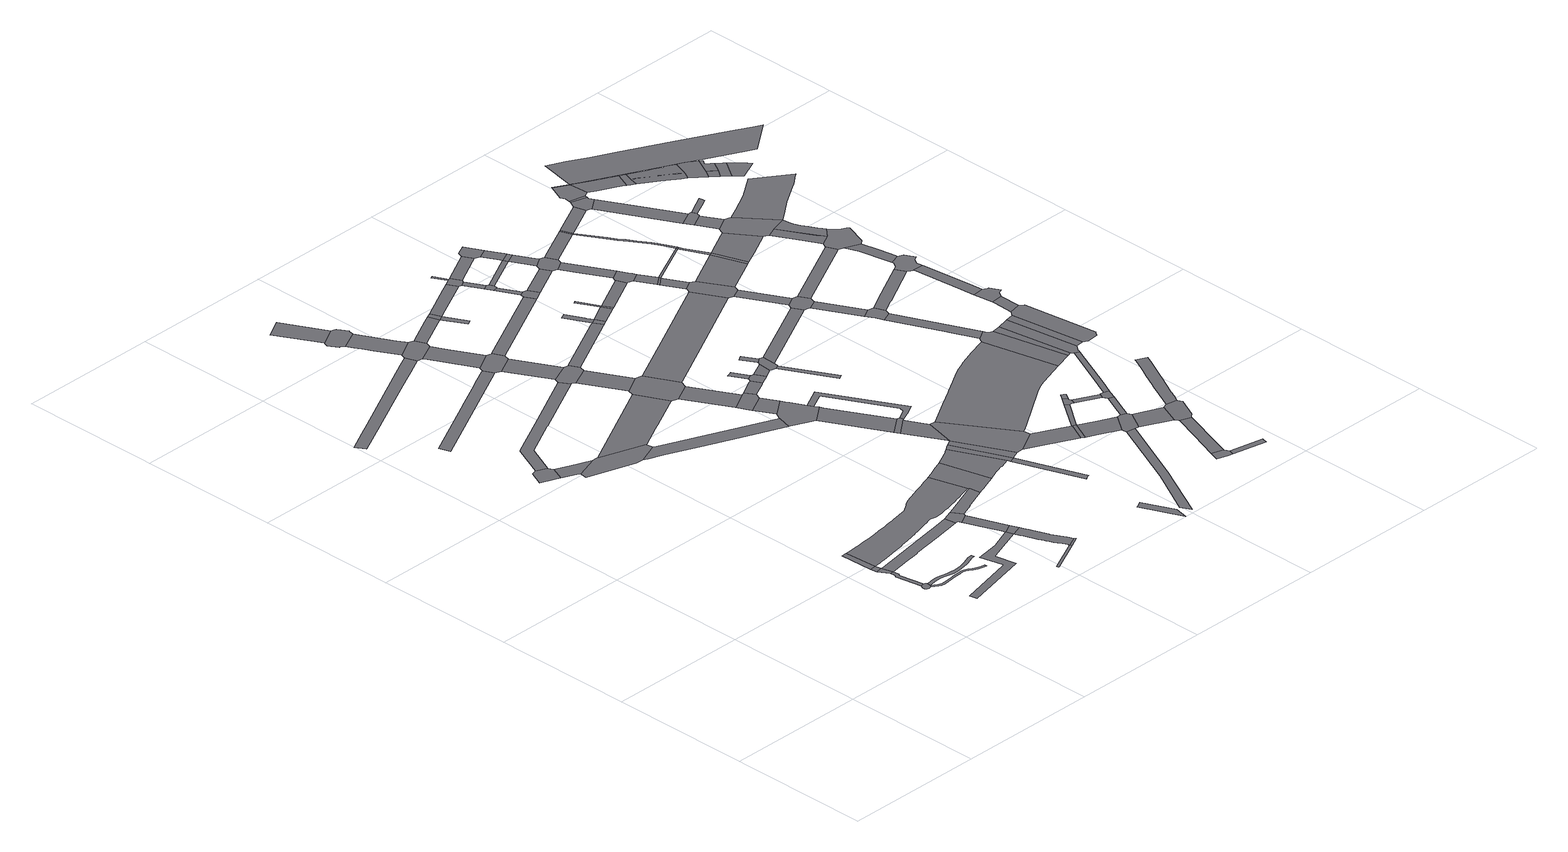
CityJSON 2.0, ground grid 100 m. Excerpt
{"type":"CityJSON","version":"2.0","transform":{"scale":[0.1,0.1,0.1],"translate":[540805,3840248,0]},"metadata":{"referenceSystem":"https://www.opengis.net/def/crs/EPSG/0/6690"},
"CityObjects":{
"road1":{"type":"Road","geometry":[{"type":"MultiSurface","lod":"1","boundaries":[[[0,1,2,3,4,5,6,7,8,9,10,11,12,13,14,15,16,17,18,19,20,21,22]]]}]},
"road2":{"type":"Road","attributes":{"RoadStructureAttribute.sectionType":"1"},"geometry":[{"type":"MultiSurface","lod":"1","boundaries":[[[23,24,25,26,27,28,5,4]]]}]},
"road3":{"type":"Road","geometry":[{"type":"MultiSurface","lod":"1","boundaries":[[[29,30,26,25]]]}]},
"road4":{"type":"Road","attributes":{"RoadStructureAttribute.sectionType":"1"},"geometry":[{"type":"MultiSurface","lod":"1","boundaries":[[[31,32,33,30,29]]]}]},
"road5":{"type":"Road","geometry":[{"type":"MultiSurface","lod":"1","boundaries":[[[34,35,32,31]]]}]},
"road6":{"type":"Road","geometry":[{"type":"MultiSurface","lod":"1","boundaries":[[[36,37,38,39,40,41,42,43,44,45]]]}]},
"road7":{"type":"Road","attributes":{"RoadStructureAttribute.sectionType":"1"},"geometry":[{"type":"MultiSurface","lod":"1","boundaries":[[[46,47,48,49,50,51,52,53,54,55,56,57,58,59,60,61,62,63,64,65,66,67,68,69,70,71,72,73,21,20]]]}]},
"road8":{"type":"Road","attributes":{"RoadStructureAttribute.sectionType":"1"},"geometry":[{"type":"MultiSurface","lod":"1","boundaries":[[[74,75,76,77,78,79,80,81,82,83,84,85,86,87,88,89,90,91,92,93,94,95,96,97,98,99,22,21]]]}]},
"road9":{"type":"Road","attributes":{"function":"3","RoadStructureAttribute.sectionType":"1"},"geometry":[{"type":"MultiSurface","lod":"1","boundaries":[[[100,42,41,101,102,103]]]}]},
"road10":{"type":"Road","attributes":{"RoadStructureAttribute.sectionType":"1"},"geometry":[{"type":"MultiSurface","lod":"1","boundaries":[[[104,105,106,107,108,109,110,111,112,113,114,115,116,117,118]]]}]},
"road11":{"type":"Road","attributes":{"RoadStructureAttribute.sectionType":"1"},"geometry":[{"type":"MultiSurface","lod":"1","boundaries":[[[119,120,121,122,123,124,29,25,125,126,127,128,129,130]]]}]},
"road12":{"type":"Road","attributes":{"RoadStructureAttribute.sectionType":"1"},"geometry":[{"type":"MultiSurface","lod":"1","boundaries":[[[131,132,133,134,135,136,137,138,139,140,141]]]}]},
"road13":{"type":"Road","geometry":[{"type":"MultiSurface","lod":"1","boundaries":[[[142,103,102,143,144,145,146,147,148,149]]]}]},
"road14":{"type":"Road","attributes":{"RoadStructureAttribute.sectionType":"1"},"geometry":[{"type":"MultiSurface","lod":"1","boundaries":[[[150,151,152,153,154,155,156,157,158,159]]]}]},
"road15":{"type":"Road","attributes":{"RoadStructureAttribute.sectionType":"1"},"geometry":[{"type":"MultiSurface","lod":"1","boundaries":[[[160,161,162,163,164,165,36,45,166,167,168,169]]]}]},
"road16":{"type":"Road","attributes":{"RoadStructureAttribute.sectionType":"1"},"geometry":[{"type":"MultiSurface","lod":"1","boundaries":[[[170,171,172,173,174,175,176,177,178,179,180,181,182,183,184,185,186,187,188,189,190,191,192,193,194,195,196,197,198,199,200,201,202,203,204,205,206,207,34,31,208,209,210,211,212,213,214,215,216,217,218,219,220,221,222,223,224,225,226,227,228,229,230,231,232,233,234,235,236,237,238,239,240,241,242,243,244,245,246,247,248,249,250,251,252,253,254,255,256,257,258,259,260,261,262]]]}]},
"road17":{"type":"Road","attributes":{"RoadStructureAttribute.sectionType":"1"},"geometry":[{"type":"MultiSurface","lod":"1","boundaries":[[[263,264,265,266,267]]]}]},
"road18":{"type":"Road","geometry":[{"type":"MultiSurface","lod":"1","boundaries":[[[268,119,130,269,270,271,272]]]}]},
"road19":{"type":"Road","attributes":{"RoadStructureAttribute.sectionType":"1"},"geometry":[{"type":"MultiSurface","lod":"1","boundaries":[[[273,271,270,274,275,276,131,277]]]}]},
"road20":{"type":"Road","attributes":{"function":"3","RoadStructureAttribute.sectionType":"1"},"geometry":[{"type":"MultiSurface","lod":"1","boundaries":[[[278,149,148,279,280,281]]]}]},
"road21":{"type":"Road","geometry":[{"type":"MultiSurface","lod":"1","boundaries":[[[277,131,141,282]]]}]},
"road22":{"type":"Road","attributes":{"RoadStructureAttribute.sectionType":"1"},"geometry":[{"type":"MultiSurface","lod":"1","boundaries":[[[283,284,285,286,287,288,282,141,289,290,291,292,293,294,295,296,297,298,299,300,301,263,302]]]}]},
"road23":{"type":"Road","geometry":[{"type":"MultiSurface","lod":"1","boundaries":[[[302,263,267,303]]]}]},
"road24":{"type":"Road","attributes":{"RoadStructureAttribute.sectionType":"1"},"geometry":[{"type":"MultiSurface","lod":"1","boundaries":[[[304,305,306,307]]]}]},
"road25":{"type":"Road","attributes":{"RoadStructureAttribute.sectionType":"1"},"geometry":[{"type":"MultiSurface","lod":"1","boundaries":[[[308,146,145,309,310,311,312,313,314]]]}]},
"road26":{"type":"Road","geometry":[{"type":"MultiSurface","lod":"1","boundaries":[[[315,316,307,306,317,318,319,320,321,322,323,324,325,326,327,328]]]}]},
"road27":{"type":"Road","attributes":{"RoadStructureAttribute.sectionType":"1"},"geometry":[{"type":"MultiSurface","lod":"1","boundaries":[[[329,330,331,324,323,332,333,334,335,336]]]}]},
"road28":{"type":"Road","attributes":{"RoadStructureAttribute.sectionType":"1"},"geometry":[{"type":"MultiSurface","lod":"1","boundaries":[[[337,338,339,340,341,342,268,272,343,344,345,346,347]]]}]},
"road29":{"type":"Road","geometry":[{"type":"MultiSurface","lod":"1","boundaries":[[[336,335,348,104,118,349,350,351,352,353]]]}]},
"road30":{"type":"Road","attributes":{"RoadStructureAttribute.sectionType":"1"},"geometry":[{"type":"MultiSurface","lod":"1","boundaries":[[[354,350,349,355,356,357,358,359]]]}]},
"road31":{"type":"Road","geometry":[{"type":"MultiSurface","lod":"1","boundaries":[[[360,359,358,150,159,361,362,363,364,365]]]}]},
"road32":{"type":"Road","attributes":{"RoadStructureAttribute.sectionType":"1"},"geometry":[{"type":"MultiSurface","lod":"1","boundaries":[[[362,361,366,367]]]}]},
"road33":{"type":"Road","geometry":[{"type":"MultiSurface","lod":"1","boundaries":[[[368,367,366,369,160,169,370,371,372,373,374,375]]]}]},
"road34":{"type":"Road","geometry":[{"type":"MultiSurface","lod":"1","boundaries":[[[376,377,378,379,170,262,380,337,347,381,382,383,384,385]]]}]},
"road35":{"type":"Road","attributes":{"RoadStructureAttribute.sectionType":"1"},"geometry":[{"type":"MultiSurface","lod":"1","boundaries":[[[372,371,386,387]]]}]},
"road36":{"type":"Road","attributes":{"RoadStructureAttribute.sectionType":"1"},"geometry":[{"type":"MultiSurface","lod":"1","boundaries":[[[388,389,390,353,352,391,392]]]}]},
"road37":{"type":"Road","geometry":[{"type":"MultiSurface","lod":"1","boundaries":[[[387,386,278,281,393,394,395,396,397,398]]]}]},
"road38":{"type":"Road","attributes":{"RoadStructureAttribute.sectionType":"1"},"geometry":[{"type":"MultiSurface","lod":"1","boundaries":[[[396,395,399,400]]]}]},
"road39":{"type":"Road","geometry":[{"type":"MultiSurface","lod":"1","boundaries":[[[401,402,400,399,403,404,405,406]]]}]},
"road40":{"type":"Road","geometry":[{"type":"MultiSurface","lod":"1","boundaries":[[[407,388,392,408]]]}]},
"road41":{"type":"Road","attributes":{"RoadStructureAttribute.sectionType":"1"},"geometry":[{"type":"MultiSurface","lod":"1","boundaries":[[[405,404,409,410]]]}]},
"road42":{"type":"Road","attributes":{"RoadStructureAttribute.sectionType":"1"},"geometry":[{"type":"MultiSurface","lod":"1","boundaries":[[[411,412,413,414,415,416,417,418,376,385,419,420,421,422,423,424,425]]]}]},
"road43":{"type":"Road","geometry":[{"type":"MultiSurface","lod":"1","boundaries":[[[426,427,410,409,428,314,313,429,430,431,432,433,434,435,436]]]}]},
"road44":{"type":"Road","geometry":[{"type":"MultiSurface","lod":"1","boundaries":[[[437,438,439,408,392]]]}]},
"road45":{"type":"Road","attributes":{"RoadStructureAttribute.sectionType":"1"},"geometry":[{"type":"MultiSurface","lod":"1","boundaries":[[[440,441,442,443,444]]]}]},
"road46":{"type":"Road","attributes":{"RoadStructureAttribute.sectionType":"1"},"geometry":[{"type":"MultiSurface","lod":"1","boundaries":[[[445,446,447,448,449,411,425,450,451]]]}]},
"road47":{"type":"Road","attributes":{"RoadStructureAttribute.sectionType":"1"},"geometry":[{"type":"MultiSurface","lod":"1","boundaries":[[[452,433,432,453,454]]]}]},
"road48":{"type":"Road","attributes":{"RoadStructureAttribute.sectionType":"1"},"geometry":[{"type":"MultiSurface","lod":"1","boundaries":[[[455,365,364,456]]]}]},
"road49":{"type":"Road","attributes":{"RoadStructureAttribute.sectionType":"1"},"geometry":[{"type":"MultiSurface","lod":"1","boundaries":[[[457,458,459,375,374,460,461,462]]]}]},
"road50":{"type":"Road","attributes":{"RoadStructureAttribute.sectionType":"1"},"geometry":[{"type":"MultiSurface","lod":"1","boundaries":[[[463,464,465,466,467,451,450]]]}]},
"road51":{"type":"Road","attributes":{"RoadStructureAttribute.sectionType":"1"},"geometry":[{"type":"MultiSurface","lod":"1","boundaries":[[[468,469,470,401,406,471,472,473]]]}]},
"road52":{"type":"Road","attributes":{"RoadStructureAttribute.sectionType":"1"},"geometry":[{"type":"MultiSurface","lod":"1","boundaries":[[[474,475,476,477,478,479]]]}]},
"road53":{"type":"Road","geometry":[{"type":"MultiSurface","lod":"1","boundaries":[[[478,480,481,482,483,445,451,484,485]]]}]},
"road54":{"type":"Road","geometry":[{"type":"MultiSurface","lod":"1","boundaries":[[[454,453,476,475,486,487]]]}]},
"road55":{"type":"Road","attributes":{"RoadStructureAttribute.sectionType":"1"},"geometry":[{"type":"MultiSurface","lod":"1","boundaries":[[[488,489,407,408,490,491]]]}]},
"road56":{"type":"Road","geometry":[{"type":"MultiSurface","lod":"1","boundaries":[[[492,493,494,495,496,497]]]}]},
"road57":{"type":"Road","attributes":{"RoadStructureAttribute.sectionType":"1"},"geometry":[{"type":"MultiSurface","lod":"1","boundaries":[[[498,499,500,501,502,436,435,503,504,505,487,486]]]}]},
"road58":{"type":"Road","geometry":[{"type":"MultiSurface","lod":"1","boundaries":[[[506,497,496,507,468,473,508,509]]]}]},
"road59":{"type":"Road","geometry":[{"type":"MultiSurface","lod":"1","boundaries":[[[510,479,478,485,511,512,513,514]]]}]},
"road60":{"type":"Road","attributes":{"RoadStructureAttribute.sectionType":"1"},"geometry":[{"type":"MultiSurface","lod":"1","boundaries":[[[515,509,508,516]]]}]},
"road61":{"type":"Road","attributes":{"RoadStructureAttribute.sectionType":"1"},"geometry":[{"type":"MultiSurface","lod":"1","boundaries":[[[517,518,519,520,521,522,457,523]]]}]},
"road62":{"type":"Road","geometry":[{"type":"MultiSurface","lod":"1","boundaries":[[[523,457,462,524]]]}]},
"road63":{"type":"Road","geometry":[{"type":"MultiSurface","lod":"1","boundaries":[[[525,526,527,488,491,528,529,530]]]}]},
"road64":{"type":"Road","geometry":[{"type":"MultiSurface","lod":"1","boundaries":[[[531,532,533,527,526]]]}]},
"road65":{"type":"Road","attributes":{"RoadStructureAttribute.sectionType":"1"},"geometry":[{"type":"MultiSurface","lod":"1","boundaries":[[[529,528,534,535]]]}]},
"road66":{"type":"Road","geometry":[{"type":"MultiSurface","lod":"1","boundaries":[[[536,537,538,539,540,541]]]}]},
"road67":{"type":"Road","geometry":[{"type":"MultiSurface","lod":"1","boundaries":[[[542,541,540,515,516,543,544,545,546,547,548,549]]]}]},
"road68":{"type":"Road","attributes":{"RoadStructureAttribute.sectionType":"1"},"geometry":[{"type":"MultiSurface","lod":"1","boundaries":[[[550,551,552,553,554,555,556]]]}]},
"road69":{"type":"Road","attributes":{"RoadStructureAttribute.sectionType":"1"},"geometry":[{"type":"MultiSurface","lod":"1","boundaries":[[[557,512,511,558,559,560,561]]]}]},
"road70":{"type":"Road","geometry":[{"type":"MultiSurface","lod":"1","boundaries":[[[562,535,534,563,564,565,566,567,568,569]]]}]},
"road71":{"type":"Road","attributes":{"RoadStructureAttribute.sectionType":"1"},"geometry":[{"type":"MultiSurface","lod":"1","boundaries":[[[564,563,570,571]]]}]},
"road72":{"type":"Road","attributes":{"RoadStructureAttribute.sectionType":"1"},"geometry":[{"type":"MultiSurface","lod":"1","boundaries":[[[572,573,574,545,544]]]}]},
"road73":{"type":"Road","attributes":{"function":"3","RoadStructureAttribute.sectionType":"1"},"geometry":[{"type":"MultiSurface","lod":"1","boundaries":[[[575,576,577,398,397,578,579,580]]]}]},
"road74":{"type":"Road","attributes":{"RoadStructureAttribute.sectionType":"1"},"geometry":[{"type":"MultiSurface","lod":"1","boundaries":[[[581,523,524,582]]]}]},
"road75":{"type":"Road","geometry":[{"type":"MultiSurface","lod":"1","boundaries":[[[583,571,570,584,455,456,585,586]]]}]},
"road76":{"type":"Road","geometry":[{"type":"MultiSurface","lod":"1","boundaries":[[[587,588,589,590,581,591]]]}]},
"road77":{"type":"Road","attributes":{"RoadStructureAttribute.sectionType":"1"},"geometry":[{"type":"MultiSurface","lod":"1","boundaries":[[[592,525,530,593,594]]]}]},
"road78":{"type":"Road","geometry":[{"type":"MultiSurface","lod":"1","boundaries":[[[591,581,582,595]]]}]},
"road79":{"type":"Road","geometry":[{"type":"MultiSurface","lod":"1","boundaries":[[[596,561,560,597,598]]]}]},
"road80":{"type":"Road","attributes":{"RoadStructureAttribute.sectionType":"1"},"geometry":[{"type":"MultiSurface","lod":"1","boundaries":[[[599,569,568,600]]]}]},
"road81":{"type":"Road","attributes":{"RoadStructureAttribute.sectionType":"1"},"geometry":[{"type":"MultiSurface","lod":"1","boundaries":[[[601,586,585,602]]]}]},
"road82":{"type":"Road","attributes":{"RoadStructureAttribute.sectionType":"1"},"geometry":[{"type":"MultiSurface","lod":"1","boundaries":[[[603,604,598,597,605,606,607]]]}]},
"road83":{"type":"Road","attributes":{"RoadStructureAttribute.sectionType":"1"},"geometry":[{"type":"MultiSurface","lod":"1","boundaries":[[[608,609,591,595,610]]]}]},
"road84":{"type":"Road","attributes":{"RoadStructureAttribute.sectionType":"1"},"geometry":[{"type":"MultiSurface","lod":"1","boundaries":[[[611,596,598,612]]]}]},
"road85":{"type":"Road","geometry":[{"type":"MultiSurface","lod":"1","boundaries":[[[613,614,615,592,594,616,617]]]}]},
"road86":{"type":"Road","geometry":[{"type":"MultiSurface","lod":"1","boundaries":[[[618,619,620,621,622,623]]]}]},
"road87":{"type":"Road","attributes":{"RoadStructureAttribute.sectionType":"1"},"geometry":[{"type":"MultiSurface","lod":"1","boundaries":[[[624,625,626,627,628,629,630,631,632,633,634,635,636,514,513,637,638,639,640,641,642,643,644,645]]]}]},
"road88":{"type":"Road","attributes":{"RoadStructureAttribute.sectionType":"1"},"geometry":[{"type":"MultiSurface","lod":"1","boundaries":[[[646,549,548,647]]]}]},
"road89":{"type":"Road","attributes":{"RoadStructureAttribute.sectionType":"1"},"geometry":[{"type":"MultiSurface","lod":"1","boundaries":[[[648,649,617,616,650,651,599,652]]]}]},
"road90":{"type":"Road","geometry":[{"type":"MultiSurface","lod":"1","boundaries":[[[652,599,600,653]]]}]},
"road91":{"type":"Road","attributes":{"RoadStructureAttribute.sectionType":"1"},"geometry":[{"type":"MultiSurface","lod":"1","boundaries":[[[654,653,600,655,656,657,658]]]}]},
"road92":{"type":"Road","geometry":[{"type":"MultiSurface","lod":"1","boundaries":[[[659,607,606,660,550,556,661,662,663]]]}]},
"road93":{"type":"Road","geometry":[{"type":"MultiSurface","lod":"1","boundaries":[[[664,658,657,601,602,665,666,667,668,669]]]}]},
"road94":{"type":"Road","attributes":{"RoadStructureAttribute.sectionType":"1"},"geometry":[{"type":"MultiSurface","lod":"1","boundaries":[[[670,611,612,671,672,673,674,675,676]]]}]},
"road95":{"type":"Road","attributes":{"RoadStructureAttribute.sectionType":"1"},"geometry":[{"type":"MultiSurface","lod":"1","boundaries":[[[666,665,677,678,679]]]}]},
"road96":{"type":"Road","attributes":{"RoadStructureAttribute.sectionType":"1"},"geometry":[{"type":"MultiSurface","lod":"1","boundaries":[[[680,681,618,623,682,683]]]}]},
"road97":{"type":"Road","attributes":{"RoadStructureAttribute.sectionType":"1"},"geometry":[{"type":"MultiSurface","lod":"1","boundaries":[[[684,685,622,621]]]}]},
"road98":{"type":"Road","geometry":[{"type":"MultiSurface","lod":"1","boundaries":[[[686,687,688,670,676]]]}]},
"road99":{"type":"Road","geometry":[{"type":"MultiSurface","lod":"1","boundaries":[[[689,690,679,678,691,608,610,692,693,694]]]}]},
"road100":{"type":"Road","attributes":{"RoadStructureAttribute.sectionType":"1"},"geometry":[{"type":"MultiSurface","lod":"1","boundaries":[[[662,661,695,696]]]}]},
"road101":{"type":"Road","attributes":{"RoadStructureAttribute.sectionType":"1"},"geometry":[{"type":"MultiSurface","lod":"1","boundaries":[[[694,693,697,698]]]}]},
"road102":{"type":"Road","attributes":{"RoadStructureAttribute.sectionType":"1"},"geometry":[{"type":"MultiSurface","lod":"1","boundaries":[[[674,673,699,700]]]}]},
"road103":{"type":"Road","attributes":{"RoadStructureAttribute.sectionType":"1"},"geometry":[{"type":"MultiSurface","lod":"1","boundaries":[[[701,702,703,659,663,704,705,706,707]]]}]},
"road104":{"type":"Road","geometry":[{"type":"MultiSurface","lod":"1","boundaries":[[[698,697,708,709]]]}]},
"road105":{"type":"Road","attributes":{"RoadStructureAttribute.sectionType":"1"},"geometry":[{"type":"MultiSurface","lod":"1","boundaries":[[[710,709,708,711,712]]]}]},
"road106":{"type":"Road","geometry":[{"type":"MultiSurface","lod":"1","boundaries":[[[712,711,713,575,580,714,715,716,717,718,719]]]}]},
"road107":{"type":"Road","geometry":[{"type":"MultiSurface","lod":"1","boundaries":[[[720,721,700,699,722,701,707,723,724,725]]]}]},
"road108":{"type":"Road","attributes":{"RoadStructureAttribute.sectionType":"1"},"geometry":[{"type":"MultiSurface","lod":"1","boundaries":[[[726,727,669,668,728,729,730,731,732]]]}]},
"road109":{"type":"Road","geometry":[{"type":"MultiSurface","lod":"1","boundaries":[[[733,696,695,734,680,683,735,736,737,738,739]]]}]},
"road110":{"type":"Road","attributes":{"RoadStructureAttribute.sectionType":"1"},"geometry":[{"type":"MultiSurface","lod":"1","boundaries":[[[740,716,715,741,742]]]}]},
"road111":{"type":"Road","geometry":[{"type":"MultiSurface","lod":"1","boundaries":[[[743,742,741,744,745,646,647,746,747,748,749,750,751,752]]]}]},
"road112":{"type":"Road","attributes":{"RoadStructureAttribute.sectionType":"1"},"geometry":[{"type":"MultiSurface","lod":"1","boundaries":[[[753,698,709,754]]]}]},
"road113":{"type":"Road","attributes":{"RoadStructureAttribute.sectionType":"1"},"geometry":[{"type":"MultiSurface","lod":"1","boundaries":[[[749,748,755,756]]]}]},
"road114":{"type":"Road","geometry":[{"type":"MultiSurface","lod":"1","boundaries":[[[757,726,732,758]]]}]},
"road115":{"type":"Road","geometry":[{"type":"MultiSurface","lod":"1","boundaries":[[[759,756,755,760,761,762,763,764]]]}]},
"road116":{"type":"Road","attributes":{"RoadStructureAttribute.sectionType":"1"},"geometry":[{"type":"MultiSurface","lod":"1","boundaries":[[[765,766,725,724,767,768]]]}]},
"road117":{"type":"Road","attributes":{"function":"3","RoadStructureAttribute.sectionType":"1"},"geometry":[{"type":"MultiSurface","lod":"1","boundaries":[[[769,719,718,770]]]}]},
"road118":{"type":"Road","attributes":{"RoadStructureAttribute.sectionType":"1"},"geometry":[{"type":"MultiSurface","lod":"1","boundaries":[[[771,762,761,772,773,774,775]]]}]},
"road119":{"type":"Road","attributes":{"RoadStructureAttribute.sectionType":"1"},"geometry":[{"type":"MultiSurface","lod":"1","boundaries":[[[776,777,778,779,780,781,782,758,732,783,784,785,786,787,788,753,789]]]}]},
"road120":{"type":"Road","geometry":[{"type":"MultiSurface","lod":"1","boundaries":[[[790,791,792,775,774,793,624,645,794,795]]]}]},
"road121":{"type":"Road","attributes":{"RoadStructureAttribute.sectionType":"1"},"geometry":[{"type":"MultiSurface","lod":"1","boundaries":[[[796,797,798,799,800,801,802,803,804,805,806,733,739,807,808,809,810,811,812,813,814,815,816,817,818,819]]]}]},
"road122":{"type":"Road","attributes":{"RoadStructureAttribute.sectionType":"1"},"geometry":[{"type":"MultiSurface","lod":"1","boundaries":[[[820,757,758,821,822,823,824]]]}]},
"road123":{"type":"Road","geometry":[{"type":"MultiSurface","lod":"1","boundaries":[[[789,753,754,825]]]}]},
"road124":{"type":"Road","attributes":{"RoadStructureAttribute.sectionType":"1"},"geometry":[{"type":"MultiSurface","lod":"1","boundaries":[[[826,795,794,827]]]}]},
"road125":{"type":"Road","attributes":{"RoadStructureAttribute.sectionType":"1"},"geometry":[{"type":"MultiSurface","lod":"1","boundaries":[[[828,825,754,769,829]]]}]},
"road126":{"type":"Road","geometry":[{"type":"MultiSurface","lod":"1","boundaries":[[[829,769,770,830]]]}]},
"road127":{"type":"Road","geometry":[{"type":"MultiSurface","lod":"1","boundaries":[[[831,826,827,832,765,768,833,834,835,836]]]}]},
"road128":{"type":"Road","attributes":{"RoadStructureAttribute.sectionType":"1"},"geometry":[{"type":"MultiSurface","lod":"1","boundaries":[[[837,752,751,838]]]}]},
"road129":{"type":"Road","attributes":{"RoadStructureAttribute.sectionType":"1"},"geometry":[{"type":"MultiSurface","lod":"1","boundaries":[[[839,840,764,763,841,842,843]]]}]},
"road130":{"type":"Road","attributes":{"RoadStructureAttribute.sectionType":"1"},"geometry":[{"type":"MultiSurface","lod":"1","boundaries":[[[844,831,836,845]]]}]},
"road131":{"type":"Road","attributes":{"function":"3","RoadStructureAttribute.sectionType":"1"},"geometry":[{"type":"MultiSurface","lod":"1","boundaries":[[[846,847,848,849,829,830,850,851,852]]]}]},
"road132":{"type":"Road","geometry":[{"type":"MultiSurface","lod":"1","boundaries":[[[853,820,824,854,855,856,857,858]]]}]},
"road133":{"type":"Road","attributes":{"RoadStructureAttribute.sectionType":"1"},"geometry":[{"type":"MultiSurface","lod":"1","boundaries":[[[859,853,858,860]]]}]},
"road134":{"type":"Road","geometry":[{"type":"MultiSurface","lod":"1","boundaries":[[[861,862,863,864,844,845,865,866,867,868,869]]]}]},
"road135":{"type":"Road","geometry":[{"type":"MultiSurface","lod":"1","boundaries":[[[870,871,872,873,859,860,874,875,876]]]}]},
"road136":{"type":"Road","attributes":{"RoadStructureAttribute.sectionType":"1"},"geometry":[{"type":"MultiSurface","lod":"1","boundaries":[[[877,856,855,878,879,880]]]}]},
"road137":{"type":"Road","attributes":{"RoadStructureAttribute.sectionType":"1"},"geometry":[{"type":"MultiSurface","lod":"1","boundaries":[[[881,882,883,870,876,884,885]]]}]},
"road138":{"type":"Road","attributes":{"RoadStructureAttribute.sectionType":"1"},"geometry":[{"type":"MultiSurface","lod":"1","boundaries":[[[886,887,888,863,862]]]}]},
"road139":{"type":"Road","geometry":[{"type":"MultiSurface","lod":"1","boundaries":[[[889,890,880,879,891,892,893,894,895,896]]]}]},
"road140":{"type":"Road","attributes":{"RoadStructureAttribute.sectionType":"1"},"geometry":[{"type":"MultiSurface","lod":"1","boundaries":[[[892,891,897,898]]]}]},
"road141":{"type":"Road","geometry":[{"type":"MultiSurface","lod":"1","boundaries":[[[899,900,901,887,886,902,903,904,905,906]]]}]},
"road142":{"type":"Road","attributes":{"RoadStructureAttribute.sectionType":"1"},"geometry":[{"type":"MultiSurface","lod":"1","boundaries":[[[907,908,901,900,909,910]]]}]},
"road143":{"type":"Road","geometry":[{"type":"MultiSurface","lod":"1","boundaries":[[[911,912,898,897,913,914,846,852,915,916,917,918,919]]]}]},
"road144":{"type":"Road","attributes":{"function":"1"},"geometry":[{"type":"MultiSurface","lod":"1","boundaries":[[[920,921,922,923,876,875,924,925,926,927,928]]]}]},
"road145":{"type":"Road","attributes":{"RoadStructureAttribute.sectionType":"1"},"geometry":[{"type":"MultiSurface","lod":"1","boundaries":[[[929,930,931,932,933,934,917,916,935,936,937,938]]]}]},
"road146":{"type":"Road","geometry":[{"type":"MultiSurface","lod":"1","boundaries":[[[939,940,941,942,943,944,839,843,945,946,907,910,947,948,949,950,951,952]]]}]},
"road147":{"type":"Road","geometry":[{"type":"MultiSurface","lod":"1","boundaries":[[[953,954,955,956,957,896,895]]]}]},
"road148":{"type":"Road","attributes":{"RoadStructureAttribute.sectionType":"1"},"geometry":[{"type":"MultiSurface","lod":"1","boundaries":[[[958,959,960,961,962,941,940,963,964,965]]]}]},
"road149":{"type":"Road","attributes":{"function":"1","RoadStructureAttribute.sectionType":"1"},"geometry":[{"type":"MultiSurface","lod":"1","boundaries":[[[966,967,968,969,970,971,972,973,974,918,917,975,976,977,938,978]]]}]},
"road150":{"type":"Road","geometry":[{"type":"MultiSurface","lod":"1","boundaries":[[[979,980,981,982,978,938,937,983,837,838,958,965,984,985]]]}]},
"road151":{"type":"Road","geometry":[{"type":"MultiSurface","lod":"1","boundaries":[[[928,927,986,987,988,989]]]}]},
"road152":{"type":"Road","geometry":[{"type":"MultiSurface","lod":"1","boundaries":[[[987,990,991,992,993,994,995,996,997,998,999,1000,1001,1002,1003,989,988],[1004,1005,1006,1007,1008,1009,1010,1011],[1012,1013,1014,994],[1015,1016,1017,1018,1019,1020,988]]]}]},
"road153":{"type":"Road","attributes":{"function":"3","RoadStructureAttribute.sectionType":"1"},"geometry":[{"type":"MultiSurface","lod":"1","boundaries":[[[1021,1022,1023,1024,919,918,1025,1026,1027,1028,1029,1030,1031,1032,1033,1034,1035,1036]]]}]},
"road154":{"type":"Road","geometry":[{"type":"MultiSurface","lod":"1","boundaries":[[[1037,995,994,993,1038,1039,1040,1041]]]}]},
"road155":{"type":"Road","attributes":{"RoadStructureAttribute.sectionType":"1"},"geometry":[{"type":"MultiSurface","lod":"1","boundaries":[[[1042,1043,1044,1039,1038,1045,1046,1047,1048]]]}]},
"road156":{"type":"Road","attributes":{"function":"1","RoadStructureAttribute.sectionType":"7"},"geometry":[{"type":"MultiSurface","lod":"1","boundaries":[[[1049,1050,1051,1052,1053,1040,1039,1054,1048,1055]]]}]},
"road157":{"type":"Road","geometry":[{"type":"MultiSurface","lod":"1","boundaries":[[[1056,1055,1048,1047,1057,1058]]]}]},
"road158":{"type":"Road","attributes":{"function":"1","RoadStructureAttribute.sectionType":"7"},"geometry":[{"type":"MultiSurface","lod":"1","boundaries":[[[1059,1060,1061,1062,1063,1064,1065,885,1066,1067,1068,996,1069,1070,1041,1071,1072,1073,1074,1075]]]}]},
"road159":{"type":"Road","attributes":{"function":"1"},"geometry":[{"type":"MultiSurface","lod":"1","boundaries":[[[1076,1077,1078,1079,1080,1058,1057,1081,1082,1083]]]}]}
},
"vertices":[
[1285,604,0],[1283,607,0],[1279,610,0],[1275,612,0],[1269,614,0],[1244,610,0],[1238,602,0],[1235,595,0],[1233,588,0],[1232,583,0],[1232,578,0],[1234,572,0],[1236,567,0],[1238,565,0],[1243,561,0],[1248,558,0],[1252,556,0],[1258,555,0],[1262,555,0],[1268,556,0],[1275,559,0],[1284,572,0],[1287,598,0],
[1238,790,0],[1248,806,0],[1241,847,0],[1217,843,0],[1222,811,0],[1212,796,0],
[1219,924,0],[1173,915,0],
[1213,970,0],[1168,967,0],[1173,917,0],
[1198,1202,0],[1157,1198,0],
[574,3236,0],[541,3227,0],[536,3226,0],[492,3121,0],[568,3089,0],[619,3067,0],[663,3168,0],[659,3175,0],[646,3203,0],[646,3204,0],
[1317,532,0],[1336,524,0],[1353,522,0],[1375,522,0],[1432,529,0],[1479,535,0],[1509,535,0],[1534,537,0],[1554,533,0],[1576,526,0],[1599,510,0],[1628,496,0],[1658,486,0],[1687,483,0],[1686,499,0],[1661,502,0],[1634,511,0],[1607,524,0],[1583,540,0],[1558,549,0],[1535,553,0],[1509,551,0],[1478,551,0],[1430,544,0],[1374,538,0],[1354,538,0],[1340,540,0],[1325,546,0],
[1334,582,0],[1364,585,0],[1387,586,0],[1413,582,0],[1454,572,0],[1488,566,0],[1520,566,0],[1560,569,0],[1588,575,0],[1622,582,0],[1662,597,0],[1685,606,0],[1714,611,0],[1709,635,0],[1679,630,0],[1654,621,0],[1615,606,0],[1583,599,0],[1556,594,0],[1519,591,0],[1490,591,0],[1459,597,0],[1418,606,0],[1388,611,0],[1362,610,0],[1331,607,0],
[761,3128,0],[717,3024,0],[740,3015,0],[905,3068,0],
[967,4724,0],[882,4680,0],[250,4353,0],[149,4301,0],[5,4226,0],[43,4157,0],[175,4224,0],[186,4230,0],[250,4263,0],[570,4428,0],[645,4466,0],[789,4540,0],[870,4580,0],[920,4606,0],[996,4644,0],
[1903,1044,0],[1807,1026,0],[1691,1006,0],[1464,966,0],[1437,961,0],[1236,927,0],[1392,873,0],[1450,882,0],[1492,889,0],[1508,892,0],[1708,926,0],[1918,964,0],
[2052,670,0],[1897,611,0],[1729,581,0],[1767,421,0],[1761,411,0],[1364,317,0],[1377,263,0],[1836,372,0],[1803,517,0],[1809,525,0],[2071,621,0],
[943,3068,0],[735,2960,0],[1068,2852,0],[1120,2852,0],[1269,2910,0],[1264,2955,0],[1264,2958,0],[947,3068,0],
[1188,4276,0],[1176,4270,0],[1055,4209,0],[994,4176,0],[843,4098,0],[784,4067,0],[352,3844,0],[377,3765,0],[1213,4199,0],[1223,4205,0],
[1411,3849,0],[966,3617,0],[680,3467,0],[673,3463,0],[669,3455,0],[575,3236,0],[735,3407,0],[988,3538,0],[1003,3546,0],[1452,3778,0],
[2183,1452,0],[2166,1444,0],[2119,1429,0],[2073,1412,0],[2029,1398,0],[1989,1385,0],[1946,1371,0],[1922,1362,0],[1910,1358,0],[1899,1353,0],[1895,1351,0],[1887,1346,0],[1873,1338,0],[1871,1336,0],[1868,1335,0],[1853,1323,0],[1837,1313,0],[1820,1303,0],[1800,1290,0],[1777,1285,0],[1743,1278,0],[1712,1272,0],[1688,1266,0],[1667,1261,0],[1640,1257,0],[1613,1252,0],[1589,1248,0],[1567,1245,0],[1543,1241,0],[1521,1238,0],[1486,1232,0],[1443,1225,0],[1396,1220,0],[1358,1215,0],[1328,1212,0],[1301,1210,0],[1278,1207,0],[1245,1204,0],[1226,971,0],[1230,972,0],[1238,973,0],[1255,974,0],[1274,978,0],[1291,981,0],[1311,983,0],[1329,986,0],[1359,992,0],[1385,997,0],[1405,1001,0],[1423,1005,0],[1448,1009,0],[1470,1014,0],[1490,1018,0],[1511,1022,0],[1533,1028,0],[1558,1033,0],[1579,1039,0],[1602,1044,0],[1623,1048,0],[1641,1053,0],[1663,1058,0],[1683,1064,0],[1703,1069,0],[1730,1076,0],[1753,1082,0],[1775,1089,0],[1795,1094,0],[1819,1102,0],[1834,1107,0],[1842,1105,0],[1854,1104,0],[1865,1102,0],[1876,1100,0],[1883,1099,0],[1893,1099,0],[1908,1099,0],[1922,1101,0],[1928,1102,0],[1938,1104,0],[1953,1107,0],[1974,1111,0],[2002,1116,0],[2028,1123,0],[2053,1129,0],[2089,1140,0],[2122,1149,0],[2147,1156,0],[2174,1164,0],[2196,1171,0],[2213,1176,0],[2233,1182,0],[2255,1188,0],[2259,1189,0],
[2216,284,0],[1981,168,0],[1983,161,0],[1987,154,0],[2223,270,0],
[1984,1074,0],[1938,967,0],[1947,942,0],[2020,981,0],[2027,1001,0],
[2098,778,0],[1960,912,0],[1998,815,0],[2038,708,0],[2124,709,0],
[1624,3423,0],[1432,3044,0],[1475,3066,0],[1734,3200,0],
[2147,649,0],
[2268,361,0],[2220,457,0],[2216,465,0],[2174,576,0],[2170,587,0],[2157,622,0],[2087,580,0],[2088,577,0],[2092,568,0],[2095,558,0],[2130,468,0],[2146,429,0],[2149,421,0],[2154,411,0],[2170,377,0],[2182,354,0],[2196,326,0],[2211,295,0],[2213,290,0],[2288,320,0],
[2295,306,0],
[722,5571,0],[591,5502,0],[751,5196,0],[879,5267,0],
[1291,2900,0],[1152,2838,0],[1248,2798,0],[1470,2705,0],[1685,2616,0],[2018,2477,0],[2048,2584,0],
[916,5253,0],[881,5266,0],[750,5194,0],[738,5162,0],[737,5161,0],[778,5093,0],[782,5096,0],[810,5080,0],[811,5079,0],[946,5142,0],[946,5143,0],[955,5181,0],[955,5182,0],[917,5254,0],
[1099,4851,0],[1073,4899,0],[1063,4918,0],[837,5028,0],[862,4983,0],[896,4916,0],[978,4759,0],[1110,4829,0],
[2264,1180,0],[2250,1175,0],[2240,1171,0],[2106,1120,0],[2077,1109,0],[2016,1085,0],[2032,1003,0],[2122,1039,0],[2121,1041,0],[2135,1046,0],[2278,1102,0],
[978,4757,0],[1034,4637,0],[1167,4705,0],[1168,4706,0],[1181,4744,0],[1146,4816,0],
[1220,4604,0],[1050,4606,0],[1067,4572,0],[1086,4535,0],[1201,4311,0],[1334,4383,0],
[1370,4372,0],[1263,4190,0],[1397,4260,0],[1407,4298,0],[1408,4299,0],[1371,4372,0],
[1422,3886,0],[1562,3945,0],
[1593,3938,0],[1413,3855,0],[1456,3780,0],[1482,3768,0],[1619,3832,0],[1630,3870,0],[1630,3871,0],[1594,3939,0],
[2348,1519,0],[2326,1510,0],[2291,1496,0],[2223,1468,0],[2261,1185,0],[2291,1107,0],[2310,1114,0],[2355,1131,0],[2366,1136,0],[2443,1166,0],
[1638,3470,0],[1772,3540,0],
[1406,4949,0],[1351,4921,0],[1160,4823,0],[1193,4750,0],[1432,4873,0],
[1738,3199,0],[1770,3190,0],[1781,3187,0],[1917,3257,0],[1933,3303,0],[1820,3527,0],
[1950,2863,0],[2084,2933,0],
[2110,2947,0],[2097,2940,0],[1982,2802,0],[1999,2768,0],[2132,2838,0],[2147,2876,0],
[1442,4968,0],[1469,4892,0],
[2071,2631,0],[2192,2722,0],
[2491,1598,0],[2482,1592,0],[2472,1585,0],[2456,1573,0],[2442,1567,0],[2424,1556,0],[2404,1546,0],[2376,1533,0],[2453,1170,0],[2493,1187,0],[2526,1201,0],[2527,1198,0],[2585,1219,0],[2587,1213,0],[2656,1238,0],
[2221,2666,0],[2208,2692,0],[2050,2588,0],[2027,2473,0],[2057,2460,0],[2115,2436,0],[2186,2406,0],[2309,2498,0],[2302,2511,0],[2293,2528,0],[2274,2565,0],
[1518,4713,0],[1536,4723,0],[1553,4733,0],
[2866,315,0],[2843,303,0],[2819,292,0],[2945,0,0],[2966,98,0],
[2536,1627,0],[2526,1620,0],[2516,1614,0],[2508,1609,0],[2498,1603,0],[2664,1216,0],[2707,1234,0],
[2320,2476,0],[2415,1966,0],[2537,2059,0],
[1982,4687,0],[2019,4615,0],
[2054,4177,0],[2041,4171,0],[2027,4164,0],[2062,4097,0],[2076,4104,0],[2089,4110,0],
[2839,744,0],[2840,742,0],[2858,751,0],[2877,760,0],[2708,1232,0],
[2238,3013,0],[2225,3006,0],[2220,3004,0],[2257,2933,0],[2262,2936,0],[2275,2942,0],
[2560,2014,0],[2556,2022,0],[2434,1929,0],[2574,1660,0],[2579,1650,0],[2634,1872,0],
[2574,1647,0],[2568,1644,0],[2559,1640,0],[2548,1634,0],[2741,1250,0],[2769,1262,0],
[2567,2028,0],[2558,2054,0],
[1755,5129,0],[1693,5096,0],[1527,4923,0],[1792,5059,0],
[2223,3167,0],[2203,3160,0],[2184,3152,0],[2185,3150,0],[2245,3038,0],[2281,3055,0],
[2600,2044,0],[2625,2057,0],[2691,2091,0],[2704,2098,0],[2418,2640,0],[2406,2587,0],[2643,2130,0],[2631,2095,0],
[2282,3053,0],[2244,3035,0],[2343,2977,0],[2306,3049,0],
[2673,1866,0],[2815,1262,0],[2978,1350,0],[2972,1400,0],[2676,1865,0],
[2415,3105,0],[2408,3011,0],
[2066,4241,0],[2062,4249,0],[2001,4370,0],[1983,4360,0],[1964,4350,0],[2026,4231,0],[2088,4195,0],
[2123,4128,0],
[1824,5165,0],[1814,5159,0],[1799,5152,0],[1815,5053,0],[1849,5073,0],[1860,5094,0],
[1765,5257,0],[1758,5254,0],[1750,5250,0],
[1880,4925,0],[1918,4944,0],
[2402,3254,0],[2384,3243,0],[2365,3231,0],[2422,3129,0],[2424,3127,0],[2458,3152,0],
[2462,3151,0],[2438,3001,0],[2448,2998,0],[2480,3013,0],[2480,3014,0],[2482,3026,0],[2485,3050,0],[2488,3143,0],
[3405,942,0],[3175,440,0],[2994,101,0],[3029,29,0],[3243,441,0],[3464,923,0],[3468,930,0],
[3144,1269,0],[2932,1205,0],[3022,1160,0],[3157,1095,0],[3222,1231,0],
[1934,4940,0],[1907,4871,0],[1944,4879,0],[1944,4882,0],[1946,4890,0],[1949,4907,0],[1950,4908,0],[1936,4939,0],
[1985,4717,0],[2020,4734,0],
[2634,2638,0],[2648,2645,0],[2666,2654,0],
[2723,3996,0],[2180,3714,0],[1830,3532,0],[1946,3309,0],[2295,3492,0],[2840,3777,0],
[2222,4265,0],[2257,4198,0],
[2020,4733,0],[1985,4716,0],[2087,4650,0],[2049,4723,0],
[2161,4425,0],[2161,4427,0],[2153,4421,0],[2146,4416,0],[2238,4273,0],
[2057,5286,0],[2058,5197,0],[2095,5216,0],
[2273,4206,0],
[3223,1233,0],[3183,1083,0],[3248,1219,0],
[2198,5073,0],[2214,5041,0],
[2284,4843,0],[2318,4769,0],
[3362,1164,0],[3253,1216,0],[3247,1052,0],[3398,979,0],[3487,1103,0],
[2508,4413,0],[2248,4278,0],[2538,4345,0],
[3365,1433,0],[3388,1410,0],
[2142,5361,0],[2071,5325,0],[2060,5288,0],[2134,5202,0],[2204,5237,0],
[3583,396,0],[3559,329,0],[3638,301,0],[3667,296,0],[3679,334,0],[3661,368,0],
[3546,2306,0],[3532,2301,0],[3412,2262,0],[3292,2221,0],[3267,2210,0],[3221,2189,0],[3201,2180,0],[3194,2176,0],[3173,2164,0],[3084,2111,0],[2995,2058,0],[2978,2048,0],[2854,1975,0],[2979,1405,0],[2994,1414,0],[3032,1438,0],[3362,1655,0],[3403,1680,0],[3424,1691,0],[3442,1699,0],[3472,1710,0],[3665,1773,0],
[3023,3420,0],[3059,3346,0],
[2262,5123,0],[2242,5164,0],[2182,5105,0],[2191,5087,0],[2269,5110,0],
[2285,5078,0],
[2360,4931,0],[2215,5039,0],[2270,4930,0],[2296,4879,0],[2363,4924,0],
[3521,1107,0],[3403,952,0],[3497,930,0],[3571,1062,0],[3558,1090,0],
[2389,4917,0],[2355,4759,0],[2427,4804,0],[2435,4826,0],[2438,4836,0],[2402,4913,0],
[3406,1490,0],[3394,1411,0],[3410,1415,0],[3425,1408,0],[3437,1446,0],[3431,1462,0],[3430,1465,0],
[2411,4654,0],[2519,4447,0],[2591,4485,0],
[3723,798,0],[3658,610,0],[3690,451,0],[3801,774,0],
[3913,247,0],[3921,286,0],
[3462,1510,0],[3448,1520,0],[3434,1530,0],
[2636,4398,0],[2623,4423,0],[2509,4417,0],[2542,4344,0],[2579,4333,0],[2650,4370,0],
[3705,829,0],[3763,974,0],
[2650,4197,0],[2714,4247,0],
[3589,1329,0],[3606,1362,0],
[3606,1295,0],[3607,1294,0],[3541,1152,0],[3578,1135,0],[3580,1140,0],[3592,1167,0],[3642,1278,0],
[2656,4185,0],[2720,4235,0],
[2726,4223,0],[2736,4033,0],[2804,4073,0],
[2738,4030,0],[2843,3776,0],[2875,3765,0],[2945,3800,0],[2958,3836,0],[2958,3837,0],[2840,4056,0],
[3637,1362,0],[3609,1362,0],[3590,1327,0],[3663,1325,0],[3672,1346,0],[3639,1362,0],
[2682,5056,0],[2450,4937,0],[2442,4838,0],[2628,4933,0],[2684,4961,0],[2706,4972,0],[2711,4974,0],
[3799,987,0],[3721,802,0],[3802,776,0],[3830,800,0],[3897,939,0],[3881,973,0],[3880,975,0],
[3106,3493,0],[3037,3455,0],[3107,3492,0],
[3118,3489,0],[3037,3454,0],[3034,3447,0],[3088,3340,0],[3100,3337,0],[3101,3334,0],[3173,3369,0],[3177,3385,0],[3182,3408,0],[3144,3482,0],
[3031,4405,0],[3036,4395,0],
[3261,3029,0],[3330,3065,0],
[2695,5063,0],[2723,4982,0],
[3331,3065,0],[3295,2965,0],[3317,2913,0],[3390,2945,0],[3399,2981,0],[3371,3056,0],
[3843,1810,0],[3678,1445,0],[3719,1445,0],[3873,1791,0],
[3125,4203,0],[3208,3966,0],
[3558,2556,0],[3480,2536,0],[3485,2524,0],[3564,2340,0],[3633,2384,0],
[3035,4445,0],[3012,4495,0],[2977,4565,0],[2928,4644,0],[2893,4699,0],[2862,4746,0],[2832,4798,0],[2832,4766,0],[2855,4728,0],[2893,4669,0],[2936,4597,0],[2967,4550,0],[3003,4477,0],[3049,4413,0],
[3677,2338,0],[3666,2344,0],[3645,2355,0],[3552,2317,0],[3795,1815,0],[3679,2337,0],
[4044,1484,0],[4026,1448,0],[3990,1375,0],[3970,1335,0],[3964,1323,0],[3920,1234,0],[3906,1203,0],[3899,1191,0],[3885,1162,0],[3825,1039,0],[3805,998,0],[3902,1015,0],[3912,1036,0],[3919,1049,0],[3922,1056,0],[3925,1064,0],[3971,1155,0],[3978,1171,0],[3992,1198,0],[4029,1270,0],[4036,1285,0],[4079,1371,0],[4087,1386,0],[4115,1449,0],
[2948,5193,0],[2728,4985,0],[2734,4988,0],[2799,5021,0],[2969,5108,0],
[3053,4403,0],
[3744,2351,0],[3825,1825,0],
[3061,4378,0],[3142,4212,0],
[3226,3975,0],
[3831,2371,0],[3841,1812,0],[3879,1803,0],[3882,1812,0],[3888,1824,0],[3911,1851,0],
[3680,3757,0],[3711,3681,0],
[3779,3273,0],[3466,3107,0],[3490,3029,0],[3504,3036,0],[3817,3202,0],
[3894,2385,0],[3972,1860,0],
[3359,4327,0],[3328,4310,0],[3220,4253,0],[3151,4217,0],[3326,4026,0],[3444,4087,0],[3500,4116,0],
[2971,5241,0],[3001,5098,0],[3008,5096,0],[3097,5163,0],[3080,5196,0],[3083,5208,0],
[2973,5254,0],[3087,5229,0],
[4022,2422,0],[4005,2434,0],[3918,2414,0],[3906,2400,0],[4004,1844,0],[4086,1850,0],[4101,1873,0],[4108,1883,0],[4035,2412,0],
[3013,5437,0],[2964,5323,0],[2975,5306,0],[2980,5299,0],[3092,5232,0],[3123,5247,0],[3118,5385,0],
[3213,4939,0],[3088,4938,0],[3272,4579,0],[3372,4630,0],
[3016,5442,0],[3016,5439,0],[3015,5436,0],[3119,5388,0],[3119,5391,0],
[4007,2585,0],[3924,2576,0],[3925,2562,0],
[3397,4626,0],[3377,4629,0],[3305,4515,0],[3405,4566,0],[3407,4571,0],[3414,4591,0],[3415,4592,0],[3399,4626,0],
[3378,4373,0],[3477,4426,0],
[4018,2712,0],[3988,2726,0],[3908,2717,0],[4029,2621,0],[4038,2626,0],[4045,2630,0],[4062,2638,0],[4025,2709,0],
[3856,3183,0],[3897,2818,0],[3976,2827,0],[3934,3179,0],
[3511,4415,0],[3480,4425,0],[3379,4371,0],[3365,4339,0],[3534,4100,0],[3536,4099,0],[3612,4133,0],[3725,4166,0],[3525,4410,0],
[3396,5245,0],[3304,5290,0],[3209,5338,0],[3140,5373,0],[3181,5219,0],[3254,5184,0],[3341,5137,0],[3352,5130,0],[3398,5244,0],
[3761,3853,0],[3744,3880,0],[3740,3879,0],[3734,3890,0],[3696,3967,0],[3687,3984,0],[3616,3948,0],[3690,3807,0],[3696,3796,0],[3773,3835,0],
[3917,3360,0],[3906,3364,0],[3830,3339,0],[3832,3329,0],[3826,3317,0],[3809,3289,0],[3839,3191,0],[3854,3184,0],[3930,3210,0],[3928,3228,0],[3932,3235,0],[3950,3264,0],[3980,3280,0],[3943,3351,0],
[3497,4633,0],[3555,4663,0],[3552,4684,0],[3548,4705,0],[3490,4675,0],
[3749,3668,0],[3786,3574,0],[3786,3572,0],[3792,3542,0],[3816,3416,0],[3896,3423,0],[3879,3517,0],[3856,3625,0],
[3833,3900,0],[3818,3921,0],[3803,3948,0],[3775,3998,0],[3752,4042,0],[3734,4085,0],[3728,4117,0],[3723,4145,0],[3723,4146,0],[3675,4017,0],[3765,3853,0],[3765,3852,0],[3832,3899,0],
[3932,3812,0],[3925,3816,0],[3896,3831,0],[3853,3871,0],[3690,3784,0],[3885,3652,0],[3941,3807,0],
[3374,5117,0],[3403,5100,0],[3421,5162,0],[3440,5223,0],
[3470,5059,0],[3534,5016,0],[3637,4943,0],[3670,4920,0],[3700,4974,0],[3738,5083,0],[3669,5119,0],[3659,5111,0],[3649,5116,0],[3644,5121,0],[3636,5125,0],[3601,5143,0],[3567,5160,0],[3473,5207,0],[3565,5071,0],[3566,5070,0],[3568,5069,0],[3574,5065,0],[3598,5048,0],[3565,5070,0],[3564,5070,0],[3554,5078,0],[3665,4999,0],[3623,5029,0],[3662,5004,0],[3461,5139,0],[3521,5100,0],[3446,5147,0],[3441,5149,0],[3438,5151,0],[3436,5152,0],
[3923,4647,0],[3756,4531,0],[3677,4490,0],[3606,4452,0],[3758,4191,0],[3866,4273,0],[3890,4289,0],[3958,4333,0],[4036,4385,0],[4069,4405,0],[4093,4424,0],[4127,4450,0],[4129,4452,0],[4139,4460,0],[4158,4474,0],[4162,4476,0],
[3774,5065,0],[3772,4838,0],[3803,4895,0],[3861,5007,0],[3808,5048,0],
[3850,4855,0],[3839,4865,0],[3809,4889,0],[3796,4819,0],[3808,4808,0],[3825,4791,0],[3863,4846,0],
[3890,4935,0],[3876,4947,0],[3860,4961,0],[3882,4991,0],[3877,4995,0],[3826,4880,0],[3907,4921,0],
[3948,4885,0],[3873,4742,0],[3963,4872,0],
[4378,5045,0],[4279,5095,0],[3916,5278,0],[3595,5440,0],[3432,5519,0],[3294,5590,0],[3171,5649,0],[3142,5380,0],[3152,5375,0],[3442,5231,0],[3785,5061,0],[3802,5053,0],[3887,5008,0],[3892,5006,0],[4136,4883,0],[4209,4846,0],[4437,5016,0],
[4065,4756,0],[4049,4778,0],[4033,4795,0],[4007,4824,0],[3986,4847,0],[3923,4692,0],[3928,4686,0],[4069,4751,0]
]}
